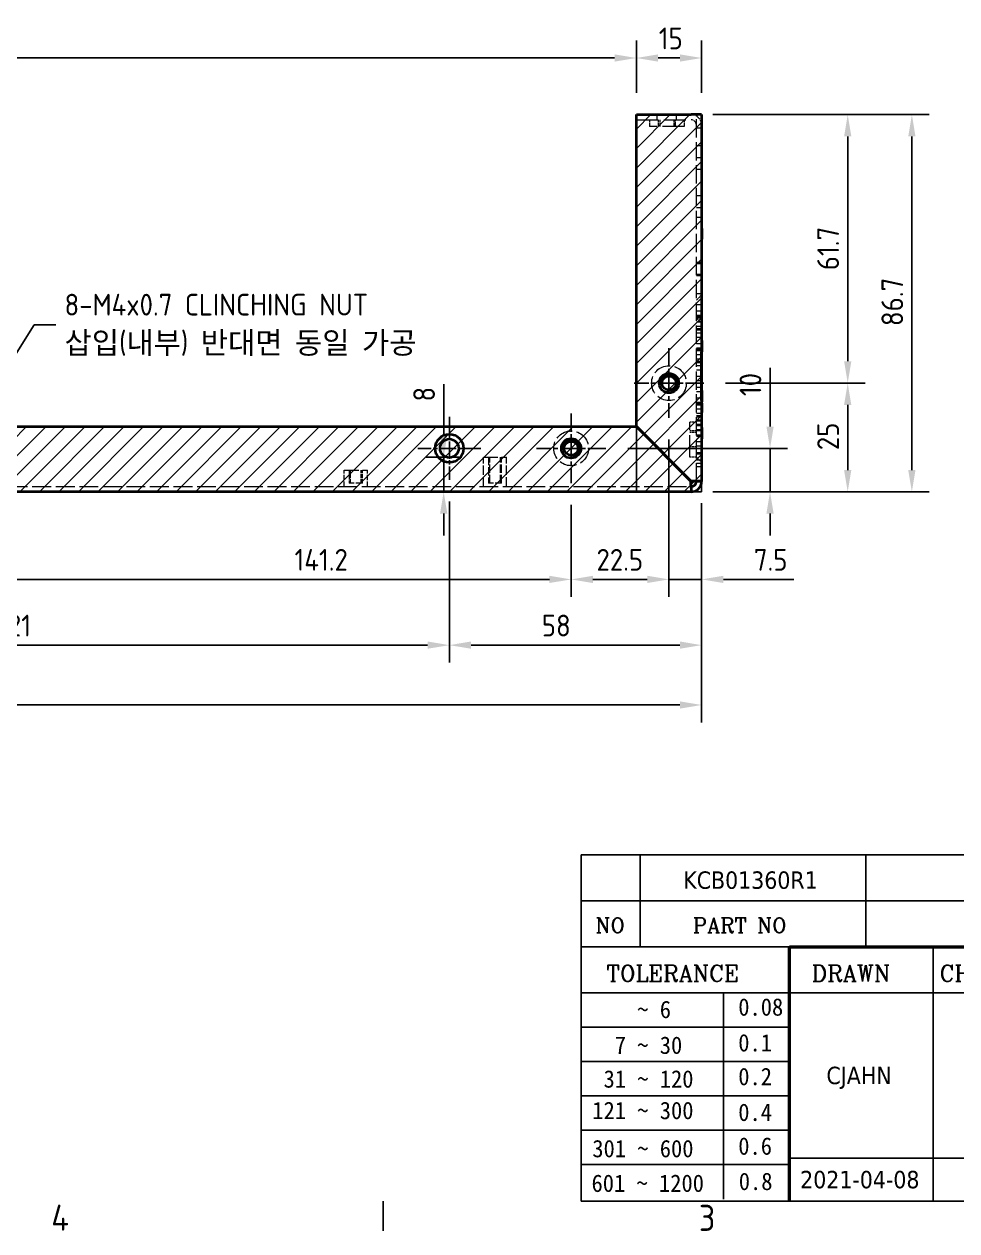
# Model space of a CAD drawing. Header units: millimetres. Extents: x 0 to 1188, y 0 to 840.
# Drawn here: x 660 to 874.4, y 13.2 to 290.5 of the extents above; entities that cross this region are included whole.
import ezdxf
from ezdxf.enums import TextEntityAlignment as Align

# ---------------------------------------------------------------- set-up
doc = ezdxf.new("R2010")
doc.units = ezdxf.units.MM
doc.header["$LTSCALE"] = 2
doc.linetypes.add('CHAIN', pattern=[0.3543, 0.2362, -0.0295, 0.0591, -0.0295])
doc.linetypes.add('DASHED', pattern=[0.2067, 0.1654, -0.0413])
doc.layers.get('0').update_dxf_attribs({"color": 3, "lineweight": 25})
for name, color, linetype, lineweight in [('가려진 것(ISO)', 2, 'DASHED', 18), ('가시적인 것(ISO)', 3, 'Continuous', 40), ('가시적인 좁은 것(ISO)', 3, 'Continuous', 35), ('경계(ISO)', 7, 'Continuous', 25), ('기호(ISO)', 5, 'Continuous', 25), ('스케치 형상(ISO)', 3, 'Continuous', 25), ('제목(ISO)', 5, 'Continuous', 50), ('중심 표식(ISO)', 1, 'Continuous', 25), ('치수(ISO)', 2, 'Continuous', 25), ('해치(ISO)', 7, 'Continuous', 18)]:
    doc.layers.add(name, color=color, linetype=linetype, lineweight=lineweight)
doc.styles.add('HAN_291', font='')
doc.styles.add('RC_284', font='ROMANC.shx')
doc.styles.add('RC_287', font='ROMANC.shx')
doc.styles.add('문자 텍스트_PSTEK_POSCO', font='isocp.shx')
doc.styles.add('치수 텍스트_PSTEK_POSCO', font='isocp.shx')
doc.styles.add('텍스트 스타일198', font='tahoma.ttf')
doc.styles.get('HAN_291').set_extended_font_data('GulimChe')
doc.dimstyles.new('치수_PSTEK_POSCO', dxfattribs={"dimscale": 2, "dimtxt": 2.5, "dimasz": 2.5, "dimexe": 2, "dimexo": 2.5, "dimgap": 1, "dimtad": 1, "dimrnd": 1e-08, "dimdsep": 46, "dimtxsty": '치수 텍스트_PSTEK_POSCO', "dimcen": 0.09, "dimdle": 10, "dimclrd": 7, "dimclre": 7, "dimclrt": 2, "dimadec": 1, "dimazin": 2, "dimtfac": 1, "dimtmove": 0, "dimatfit": 3, "dimfxl": 0, "dimtolj": 1, "dimlwd": -1, "dimlwe": -1, "dimarcsym": 0})
doc.dimstyles.new('치수_PSTEK_POSCO$7', dxfattribs={"dimscale": 2, "dimtxt": 2.5, "dimasz": 2.5, "dimexe": 2, "dimexo": 2.5, "dimgap": 1, "dimtad": 1, "dimrnd": 1e-08, "dimdsep": 46, "dimtxsty": '치수 텍스트_PSTEK_POSCO', "dimcen": 0.09, "dimdle": 10, "dimclrd": 7, "dimclre": 7, "dimclrt": 2, "dimadec": 1, "dimazin": 2, "dimtfac": 1, "dimtmove": 0, "dimatfit": 3, "dimfxl": 0, "dimtolj": 1, "dimlwd": -1, "dimlwe": -1, "dimarcsym": 0})
pattern_1 = [(45, (0, 0), (-2.245064, 2.245064), [])]

# ---------------------------------------------------------------- blocks, each defined once
blk = doc.blocks.new('경계 Default Border')
at = {"layer": '경계(ISO)'}
blk.add_line((371.25, 10), (371.25, 6.6), dxfattribs=at)
at = {"layer": '경계(ISO)', "color": 2, "char_height": 3, "attachment_point": 7, "style": '문자 텍스트_PSTEK_POSCO'}
for s, insert in [('4', (333.1, 6.6)), ('3', (407.54, 6.57))]:
    blk.add_mtext(s, dxfattribs=dict(at, insert=insert))
blk = doc.blocks.new('제목 블록 PSTEK')
at = {"color": 180}
for p, q in [((182.48, 11.79), (182.48, 51.57)), ((182.48, 51.57), (372.48, 51.57)), ((189.27, 51.57), (189.27, 41.01)), ((215.22, 41.01), (215.22, 51.57)), ((182.48, 46.29), (372.48, 46.29)), ((182.48, 41.01), (206.45, 41.01)), ((222.94, 11.79), (222.94, 41.01)), ((182.48, 35.73), (206.45, 35.73)), ((198.86, 12.03), (198.86, 35.73)), ((206.45, 35.73), (372.48, 35.73)), ((182.48, 31.78), (206.45, 31.78)), ((182.48, 27.83), (206.45, 27.83)), ((182.48, 23.88), (206.45, 23.88)), ((182.48, 19.93), (206.45, 19.93)), ((206.45, 16.74), (255.92, 16.74)), ((182.48, 15.98), (206.45, 15.98)), ((182.48, 11.79), (372.48, 11.79))]:
    blk.add_line(p, q, dxfattribs=at)
at = {"color": 7, "lineweight": 50}
for p, q in [((206.45, 11.79), (206.45, 41.01)), ((206.45, 41.01), (372.48, 41.01))]:
    blk.add_line(p, q, dxfattribs=at)
at = {"layer": '제목(ISO)', "lineweight": 18}
blk.add_line((182.48, 35.73), (182.48, 11.79), dxfattribs=at)
at = {"color": 2}
for s, height, style, p in [('NO', 1.742, 'RC_284', (184.14, 42.62)), ('PART NO', 1.742, 'RC_284', (195.34, 42.62)), (' TOLERANCE', 1.9, 'RC_287', (184.09, 37.01)), ('DRAWN', 1.9, 'RC_287', (208.98, 37.01)), ('CHECKED', 1.9, 'RC_287', (223.69, 37.01)), ('    ~ 6', 2, 'HAN_291', (183.77, 32.82)), ('0.08', 2, 'HAN_291', (200.55, 33.1)), ('  7 ~ 30', 2, 'HAN_291', (183.77, 28.71)), ('0.1', 2, 'HAN_291', (200.55, 28.99)), (' 31 ~ 120', 2, 'HAN_291', (183.77, 24.83)), ('0.2', 2, 'HAN_291', (200.55, 25.11)), ('121 ~ 300', 2, 'HAN_291', (183.77, 21.21)), ('0.4', 2, 'HAN_291', (200.55, 21)), ('301 ~ 600', 2, 'HAN_291', (183.77, 16.83)), ('0.6', 2, 'HAN_291', (200.55, 17.12)), ('601 ~ 1200', 2, 'HAN_291', (183.68, 12.85)), ('0.8', 2, 'HAN_291', (200.61, 13.06))]:
    blk.add_text(s, height=height, dxfattribs=dict(at, style=style)).set_placement(p)
at = {"layer": '제목(ISO)', "color": 7, "style": '텍스트 스타일198'}
for tag, p in [('4._COLOR_001', (315.22, 49.66)), ('부품_번호_001', (194.22, 47.68)), ('설명_001', (231.55, 47.92)), ('재질_001', (292.28, 47.93)), ("3._Q'TY_001", (312.71, 47.92)), ('질량\\P3;_001', (350.3, 48.16)), ('4._COLOR_002', (318.9, 46.24)), ('제목_001', (338.11, 32.12)), ('부품_번호_001', (332.88, 26.81)), ('설계자_001', (210.68, 25.23)), ('점검자_001', (226.43, 25.23)), ('프로젝트_001', (274.1, 16.78)), ('시트_크기_001', (260.79, 14.82)), ('작성_날짜_001', (207.67, 13.27)), ('프로젝트_002', (277.71, 13.36))]:
    blk.add_attdef(tag, p, '', height=2, dxfattribs=at)
for tag, p in [('1._MODEL_NAME', (341.23, 38.37)), ('엔지니어링_승인자', (247.67, 26.23)), ('점검_날짜', (231.18, 14.27)), ('엔지니어링_승인_날짜', (247.67, 14.27))]:
    blk.add_attdef(tag, text='', height=2, dxfattribs=at).set_placement(p, align=Align.MIDDLE_CENTER)
blk = doc.blocks.new('*D74')
at = {"layer": 'Defpoints', "color": 0}
for p in [(815.72, 282.73), (800.72, 269.71), (815.72, 269.71)]:
    blk.add_point(p, dxfattribs=at)
at = {"layer": '치수(ISO)', "color": 7}
for p, q in [((800.72, 274.71), (800.72, 286.73)), ((815.72, 274.71), (815.72, 286.73)), ((805.72, 282.73), (810.72, 282.73))]:
    blk.add_line(p, q, dxfattribs=at)
for points in [[(805.72, 283.56), (805.72, 281.89), (800.72, 282.73)], [(810.72, 283.56), (810.72, 281.89), (815.72, 282.73)]]:
    blk.add_solid(points, dxfattribs=at)
at = {"layer": '치수(ISO)', "color": 2, "insert": (805.87, 287.23), "char_height": 5, "attachment_point": 4, "style": '치수 텍스트_PSTEK_POSCO'}
blk.add_mtext('\\A1;15', dxfattribs=at)
blk = doc.blocks.new('*D75')
at = {"layer": 'Defpoints', "color": 0}
for p in [(816.22, 208.01), (849.31, 208.01), (813.32, 183.01)]:
    blk.add_point(p, dxfattribs=at)
at = {"layer": '치수(ISO)', "color": 7}
for p, q in [((821.22, 208.01), (853.31, 208.01)), ((849.31, 188.01), (849.31, 203.01)), ((818.32, 183.01), (853.31, 183.01))]:
    blk.add_line(p, q, dxfattribs=at)
for points in [[(848.48, 203.01), (850.14, 203.01), (849.31, 208.01)], [(848.48, 188.01), (850.14, 188.01), (849.31, 183.01)]]:
    blk.add_solid(points, dxfattribs=at)
at = {"layer": '치수(ISO)', "color": 2, "insert": (844.81, 192.59), "char_height": 5, "attachment_point": 4, "rotation": 90, "style": '치수 텍스트_PSTEK_POSCO'}
blk.add_mtext('\\A1;25', dxfattribs=at)
blk = doc.blocks.new('*D76')
at = {"layer": 'Defpoints', "color": 0}
for p in [(813.32, 269.71), (816.22, 208.01), (849.31, 208.01)]:
    blk.add_point(p, dxfattribs=at)
at = {"layer": '치수(ISO)', "color": 7}
for p, q in [((818.32, 269.71), (853.31, 269.71)), ((849.31, 264.71), (849.31, 213.01)), ((821.22, 208.01), (853.31, 208.01))]:
    blk.add_line(p, q, dxfattribs=at)
for points in [[(848.48, 264.71), (850.14, 264.71), (849.31, 269.71)], [(848.48, 213.01), (850.14, 213.01), (849.31, 208.01)]]:
    blk.add_solid(points, dxfattribs=at)
at = {"layer": '치수(ISO)', "color": 2, "insert": (844.81, 233.96), "char_height": 5, "attachment_point": 4, "rotation": 90, "style": '치수 텍스트_PSTEK_POSCO'}
blk.add_mtext('\\A1;61.7', dxfattribs=at)
blk = doc.blocks.new('*D77')
at = {"layer": 'Defpoints', "color": 0}
for p in [(815.72, 185.41), (471.72, 183.01), (815.72, 134.03)]:
    blk.add_point(p, dxfattribs=at)
at = {"layer": '치수(ISO)', "color": 7}
for p, q in [((815.72, 180.41), (815.72, 130.03)), ((471.72, 178.01), (471.72, 130.03)), ((476.72, 134.03), (810.72, 134.03))]:
    blk.add_line(p, q, dxfattribs=at)
for points in [[(476.72, 134.86), (476.72, 133.19), (471.72, 134.03)], [(810.72, 134.86), (810.72, 133.19), (815.72, 134.03)]]:
    blk.add_solid(points, dxfattribs=at)
at = {"layer": '치수(ISO)', "color": 2, "insert": (638.72, 138.53), "char_height": 5, "attachment_point": 4, "style": '치수 텍스트_PSTEK_POSCO'}
blk.add_mtext('\\A1;344', dxfattribs=at)
blk = doc.blocks.new('*D79')
at = {"layer": 'Defpoints', "color": 0}
for p in [(644.52, 185.01), (785.72, 185.01), (785.72, 162.89)]:
    blk.add_point(p, dxfattribs=at)
at = {"layer": '치수(ISO)', "color": 7}
for p, q in [((644.52, 180.01), (644.52, 158.89)), ((785.72, 180.01), (785.72, 158.89)), ((649.52, 162.89), (780.72, 162.89))]:
    blk.add_line(p, q, dxfattribs=at)
for points in [[(649.52, 163.72), (649.52, 162.06), (644.52, 162.89)], [(780.72, 163.72), (780.72, 162.06), (785.72, 162.89)]]:
    blk.add_solid(points, dxfattribs=at)
at = {"layer": '치수(ISO)', "color": 2, "insert": (722.12, 167.39), "char_height": 5, "attachment_point": 4, "style": '치수 텍스트_PSTEK_POSCO'}
blk.add_mtext('\\A1;141.2', dxfattribs=at)
blk = doc.blocks.new('*D80')
at = {"layer": 'Defpoints', "color": 0}
for p in [(536.72, 185.76), (757.72, 185.76), (757.72, 147.78)]:
    blk.add_point(p, dxfattribs=at)
at = {"layer": '치수(ISO)', "color": 7}
for p, q in [((536.72, 180.76), (536.72, 143.78)), ((757.72, 180.76), (757.72, 143.78)), ((541.72, 147.78), (752.72, 147.78))]:
    blk.add_line(p, q, dxfattribs=at)
for points in [[(541.72, 148.62), (541.72, 146.95), (536.72, 147.78)], [(752.72, 148.62), (752.72, 146.95), (757.72, 147.78)]]:
    blk.add_solid(points, dxfattribs=at)
at = {"layer": '치수(ISO)', "color": 2, "insert": (653.16, 152.28), "char_height": 5, "attachment_point": 4, "style": '치수 텍스트_PSTEK_POSCO'}
blk.add_mtext('\\A1;221', dxfattribs=at)
blk = doc.blocks.new('*D81')
at = {"layer": 'Defpoints', "color": 0}
for p in [(757.72, 185.76), (815.72, 185.41), (815.72, 147.78)]:
    blk.add_point(p, dxfattribs=at)
at = {"layer": '치수(ISO)', "color": 7}
for p, q in [((757.72, 180.76), (757.72, 143.78)), ((815.72, 180.41), (815.72, 143.78)), ((762.72, 147.78), (810.72, 147.78))]:
    blk.add_line(p, q, dxfattribs=at)
for points in [[(762.72, 148.62), (762.72, 146.95), (757.72, 147.78)], [(810.72, 148.62), (810.72, 146.95), (815.72, 147.78)]]:
    blk.add_solid(points, dxfattribs=at)
at = {"layer": '치수(ISO)', "color": 2, "insert": (778.97, 152.28), "char_height": 5, "attachment_point": 4, "style": '치수 텍스트_PSTEK_POSCO'}
blk.add_mtext('\\A1;58', dxfattribs=at)
blk = doc.blocks.new('*D82')
at = {"layer": 'Defpoints', "color": 0}
for p in [(808.22, 200.01), (785.72, 185.01), (808.22, 162.89)]:
    blk.add_point(p, dxfattribs=at)
at = {"layer": '치수(ISO)', "color": 7}
for p, q in [((808.22, 195.01), (808.22, 158.89)), ((785.72, 180.01), (785.72, 158.89)), ((790.72, 162.89), (803.22, 162.89))]:
    blk.add_line(p, q, dxfattribs=at)
for points in [[(790.72, 163.72), (790.72, 162.06), (785.72, 162.89)], [(803.22, 163.72), (803.22, 162.06), (808.22, 162.89)]]:
    blk.add_solid(points, dxfattribs=at)
at = {"layer": '치수(ISO)', "color": 2, "insert": (791.55, 167.39), "char_height": 5, "attachment_point": 4, "style": '치수 텍스트_PSTEK_POSCO'}
blk.add_mtext('\\A1;22.5', dxfattribs=at)
blk = doc.blocks.new('*D83')
at = {"layer": 'Defpoints', "color": 0}
for p in [(808.22, 200.01), (815.72, 185.41), (815.72, 162.89)]:
    blk.add_point(p, dxfattribs=at)
at = {"layer": '치수(ISO)', "color": 7}
for p, q in [((808.22, 195.01), (808.22, 158.89)), ((815.72, 180.41), (815.72, 158.89)), ((803.22, 162.89), (798.22, 162.89)), ((808.22, 162.89), (815.72, 162.89)), ((820.72, 162.89), (836.93, 162.89))]:
    blk.add_line(p, q, dxfattribs=at)
for points in [[(803.22, 163.72), (803.22, 162.06), (808.22, 162.89)], [(820.72, 163.72), (820.72, 162.06), (815.72, 162.89)]]:
    blk.add_solid(points, dxfattribs=at)
at = {"layer": '치수(ISO)', "color": 2, "insert": (827.72, 167.39), "char_height": 5, "attachment_point": 4, "style": '치수 텍스트_PSTEK_POSCO'}
blk.add_mtext('\\A1;7.5', dxfattribs=at)
blk = doc.blocks.new('*D86')
at = {"layer": 'Defpoints', "color": 0}
for p in [(813.32, 269.71), (864.06, 269.71), (813.32, 183.01)]:
    blk.add_point(p, dxfattribs=at)
at = {"layer": '치수(ISO)', "color": 7}
for p, q in [((818.32, 269.71), (868.06, 269.71)), ((864.06, 188.01), (864.06, 264.71)), ((818.32, 183.01), (868.06, 183.01))]:
    blk.add_line(p, q, dxfattribs=at)
for points in [[(863.23, 264.71), (864.89, 264.71), (864.06, 269.71)], [(863.23, 188.01), (864.89, 188.01), (864.06, 183.01)]]:
    blk.add_solid(points, dxfattribs=at)
at = {"layer": '치수(ISO)', "color": 2, "insert": (859.56, 221.11), "char_height": 5, "attachment_point": 4, "rotation": 90, "style": '치수 텍스트_PSTEK_POSCO'}
blk.add_mtext('\\A1;86.7', dxfattribs=at)
blk = doc.blocks.new('*D87')
at = {"layer": 'Defpoints', "color": 0}
for p in [(471.72, 282.73), (800.72, 269.71), (471.72, 184.21)]:
    blk.add_point(p, dxfattribs=at)
at = {"layer": '치수(ISO)', "color": 7}
for p, q in [((471.72, 189.21), (471.72, 286.73)), ((800.72, 274.71), (800.72, 286.73)), ((795.72, 282.73), (476.72, 282.73))]:
    blk.add_line(p, q, dxfattribs=at)
for points in [[(476.72, 283.56), (476.72, 281.89), (471.72, 282.73)], [(795.72, 283.56), (795.72, 281.89), (800.72, 282.73)]]:
    blk.add_solid(points, dxfattribs=at)
at = {"layer": '치수(ISO)', "color": 2, "insert": (621.84, 287.23), "char_height": 5, "attachment_point": 4, "style": '치수 텍스트_PSTEK_POSCO'}
blk.add_mtext('\\A1;329', dxfattribs=at)
blk = doc.blocks.new('*D99')
at = {"layer": 'Defpoints', "color": 0}
for p in [(793.72, 193.01), (815.72, 183.01), (831.45, 183.01)]:
    blk.add_point(p, dxfattribs=at)
at = {"layer": '치수(ISO)', "color": 7}
for p, q in [((831.45, 198.01), (831.45, 211.52)), ((798.72, 193.01), (835.45, 193.01)), ((831.45, 183.01), (831.45, 193.01)), ((820.72, 183.01), (835.45, 183.01)), ((831.45, 178.01), (831.45, 173.01))]:
    blk.add_line(p, q, dxfattribs=at)
for points in [[(830.62, 198.01), (832.29, 198.01), (831.45, 193.01)], [(830.62, 178.01), (832.29, 178.01), (831.45, 183.01)]]:
    blk.add_solid(points, dxfattribs=at)
at = {"layer": '치수(ISO)', "color": 2, "insert": (826.95, 205.01), "char_height": 5, "attachment_point": 4, "rotation": 90, "style": '치수 텍스트_PSTEK_POSCO'}
blk.add_mtext('\\A1;10', dxfattribs=at)
blk = doc.blocks.new('*D101')
at = {"layer": 'Defpoints', "color": 0}
for p in [(765.57, 191.01), (756.42, 183.01), (765.08, 183.01)]:
    blk.add_point(p, dxfattribs=at)
at = {"layer": '치수(ISO)', "color": 7}
for p, q in [((756.42, 196.01), (756.42, 207.76)), ((760.57, 191.01), (752.42, 191.01)), ((756.42, 183.01), (756.42, 191.01)), ((756.42, 178.01), (756.42, 173.01))]:
    blk.add_line(p, q, dxfattribs=at)
for points in [[(755.59, 196.01), (757.25, 196.01), (756.42, 191.01)], [(755.59, 178.01), (757.25, 178.01), (756.42, 183.01)]]:
    blk.add_solid(points, dxfattribs=at)
at = {"layer": '치수(ISO)', "color": 2, "insert": (751.92, 203.76), "char_height": 5, "attachment_point": 4, "rotation": 90, "style": '치수 텍스트_PSTEK_POSCO'}
blk.add_mtext('\\A1;8', dxfattribs=at)

msp = doc.modelspace()

# ---------------------------------------------------------------- hatches: boundary and pattern name
at = {"layer": '해치(ISO)'}
h = msp.add_hatch(dxfattribs=at)
h.set_pattern_fill('ANSI31', color=1, scale=25.4, style=0)
h.set_pattern_definition(pattern_1)
h.paths.add_polyline_path([(800.721, 269.711), (800.721, 183.011), (815.721, 183.011), (815.721, 269.711)])
h = msp.add_hatch(dxfattribs=at)
h.set_pattern_fill('ANSI31', color=1, scale=25.4, style=0)
h.set_pattern_definition(pattern_1)
h.paths.add_polyline_path([(488.721, 198.011), (488.721, 183.011), (800.721, 183.011), (800.721, 198.011)])

# ---------------------------------------------------------------- linework, layer by layer
at = {"layer": '가려진 것(ISO)', "ltscale": 1.142718}
for p, q in [((805.471, 268.511), (805.471, 269.711)), ((809.971, 268.511), (809.971, 269.711)), ((814.521, 266.711), (815.721, 266.711)), ((815.721, 262.561), (814.521, 262.561)), ((815.721, 259.811), (814.521, 259.811)), ((815.721, 257.061), (814.521, 257.061)), ((815.721, 251.061), (814.521, 251.061)), ((815.721, 248.311), (814.521, 248.311)), ((815.721, 246.061), (814.521, 246.061)), ((815.721, 235.761), (814.521, 235.761)), ((814.521, 235.491), (815.721, 235.491)), ((814.521, 233.032), (815.721, 233.032)), ((814.521, 233.011), (815.721, 233.011)), ((814.521, 232.761), (815.721, 232.761)), ((815.721, 228.511), (814.521, 228.511)), ((815.721, 226.011), (814.521, 226.011)), ((815.721, 224.511), (814.521, 224.511)), ((815.721, 223.511), (814.521, 223.511)), ((815.721, 223.261), (814.521, 223.261)), ((814.521, 223.011), (815.721, 223.011)), ((814.521, 222.991), (815.721, 222.991)), ((815.721, 222.011), (814.521, 222.011)), ((815.721, 221.011), (814.521, 221.011)), ((814.521, 220.532), (815.721, 220.532)), ((814.521, 220.261), (815.721, 220.261)), ((815.721, 219.511), (814.521, 219.511)), ((815.721, 218.511), (814.521, 218.511)), ((815.721, 217.011), (814.521, 217.011)), ((815.721, 216.011), (814.521, 216.011)), ((815.721, 215.761), (814.521, 215.761)), ((814.521, 215.491), (815.721, 215.491)), ((815.721, 214.511), (814.521, 214.511)), ((815.721, 213.511), (814.521, 213.511)), ((814.521, 213.032), (815.721, 213.032)), ((814.521, 213.011), (815.721, 213.011)), ((814.521, 212.761), (815.721, 212.761)), ((815.721, 212.011), (814.521, 212.011)), ((815.721, 211.011), (814.521, 211.011)), ((815.721, 209.511), (814.521, 209.511)), ((815.721, 208.511), (814.521, 208.511)), ((815.721, 207.011), (814.521, 207.011)), ((815.721, 206.011), (814.521, 206.011)), ((815.721, 204.511), (814.521, 204.511)), ((815.721, 203.511), (814.521, 203.511)), ((815.721, 203.261), (814.521, 203.261)), ((814.521, 203.011), (815.721, 203.011)), ((814.521, 202.991), (815.721, 202.991)), ((815.721, 202.011), (814.521, 202.011)), ((815.721, 201.011), (814.521, 201.011)), ((814.521, 200.532), (815.721, 200.532)), ((814.521, 200.261), (815.721, 200.261)), ((815.721, 199.511), (814.521, 199.511)), ((815.721, 199.261), (814.521, 199.261)), ((815.721, 198.511), (814.521, 198.511)), ((815.721, 197.261), (814.521, 197.261)), ((815.721, 197.011), (814.521, 197.011)), ((815.721, 196.011), (814.521, 196.011)), ((815.721, 195.761), (814.521, 195.761)), ((815.721, 194.511), (814.521, 194.511)), ((815.721, 193.511), (814.521, 193.511)), ((815.721, 192.011), (814.521, 192.011)), ((815.721, 190.261), (814.521, 190.261)), ((815.721, 189.511), (814.521, 189.511)), ((815.721, 188.761), (814.521, 188.761))]:
    msp.add_line(p, q, dxfattribs=at)
at = {"layer": '가려진 것(ISO)', "ltscale": 12.74492}
msp.add_line((814.521, 185.411), (814.521, 269.711), dxfattribs=at)
at = {"layer": '가려진 것(ISO)', "ltscale": 15.239477}
msp.add_line((800.721, 268.511), (813.321, 268.511), dxfattribs=at)
at = {"layer": '가려진 것(ISO)', "ltscale": 1.428422}
for p, q in [((803.721, 268.511), (803.721, 267.011)), ((805.721, 268.511), (805.721, 267.011)), ((806.1, 268.511), (806.1, 267.011)), ((809.342, 268.511), (809.342, 267.011)), ((809.721, 267.011), (809.721, 268.511)), ((811.721, 268.511), (811.721, 267.011)), ((814.521, 199.011), (813.021, 199.011)), ((814.521, 197.011), (813.021, 197.011)), ((814.521, 196.632), (813.021, 196.632)), ((814.521, 193.39), (813.021, 193.39)), ((813.021, 193.011), (814.521, 193.011)), ((814.521, 191.011), (813.021, 191.011))]:
    msp.add_line(p, q, dxfattribs=at)
at = {"layer": '가려진 것(ISO)', "ltscale": 15.198803}
for p, q in [((811.721, 267.011), (803.721, 267.011)), ((813.021, 191.011), (813.021, 199.011))]:
    msp.add_line(p, q, dxfattribs=at)
at = {"layer": '가려진 것(ISO)', "ltscale": 0.018947}
for p, q in [((815.721, 243.101), (815.741, 243.101)), ((815.721, 243.085), (815.741, 243.085)), ((815.721, 243.063), (815.741, 243.063)), ((815.721, 242.852), (815.741, 242.852)), ((815.721, 242.806), (815.741, 242.806)), ((815.721, 242.804), (815.741, 242.804)), ((815.721, 242.646), (815.741, 242.646)), ((815.721, 242.429), (815.741, 242.429)), ((815.721, 242.346), (815.741, 242.346)), ((815.721, 242.319), (815.741, 242.319)), ((815.721, 242.169), (815.741, 242.169)), ((815.721, 242.129), (815.741, 242.129)), ((815.721, 242.125), (815.741, 242.125)), ((815.721, 242.026), (815.741, 242.026)), ((815.721, 241.979), (815.741, 241.979)), ((815.721, 241.857), (815.741, 241.857)), ((815.721, 241.572), (815.741, 241.572)), ((815.721, 241.537), (815.741, 241.537)), ((815.721, 217.767), (815.741, 217.767)), ((815.721, 217.761), (815.741, 217.761)), ((815.721, 217.747), (815.741, 217.747)), ((815.721, 217.654), (815.741, 217.654)), ((815.721, 217.601), (815.741, 217.601)), ((815.721, 217.49), (815.741, 217.49)), ((815.721, 217.427), (815.741, 217.427)), ((815.721, 217.342), (815.741, 217.342)), ((815.721, 217.332), (815.741, 217.332)), ((815.721, 217.249), (815.741, 217.249)), ((815.721, 217.109), (815.741, 217.109)), ((815.721, 217.02), (815.741, 217.02)), ((815.721, 217.006), (815.741, 217.006)), ((815.721, 216.846), (815.741, 216.846)), ((815.721, 216.369), (815.741, 216.369)), ((815.721, 216.015), (815.741, 216.015)), ((815.721, 215.814), (815.741, 215.814)), ((815.721, 215.733), (815.741, 215.733)), ((815.721, 215.697), (815.741, 215.697)), ((815.721, 215.681), (815.741, 215.681)), ((815.721, 215.669), (815.741, 215.669)), ((815.721, 215.427), (815.741, 215.427)), ((815.721, 215.261), (815.741, 215.261)), ((815.721, 206.207), (815.741, 206.207)), ((815.721, 206.113), (815.741, 206.113)), ((815.721, 206.061), (815.741, 206.061)), ((815.721, 205.801), (815.741, 205.801)), ((815.721, 205.791), (815.741, 205.791)), ((815.721, 205.761), (815.741, 205.761)), ((815.721, 205.755), (815.741, 205.755)), ((815.721, 205.708), (815.741, 205.708)), ((815.721, 205.672), (815.741, 205.672)), ((815.721, 205.605), (815.741, 205.605)), ((815.721, 205.568), (815.741, 205.568)), ((815.721, 205.465), (815.741, 205.465)), ((815.721, 204.77), (815.741, 204.77)), ((815.721, 204.761), (815.741, 204.761)), ((815.721, 204.754), (815.741, 204.754)), ((815.721, 204.525), (815.741, 204.525)), ((815.721, 204.474), (815.741, 204.474)), ((815.721, 204.304), (815.741, 204.304)), ((815.721, 204.274), (815.741, 204.274)), ((815.721, 204.193), (815.741, 204.193)), ((815.721, 204.189), (815.741, 204.189)), ((815.721, 204.14), (815.741, 204.14)), ((815.721, 204.128), (815.741, 204.128)), ((815.721, 203.887), (815.741, 203.887)), ((815.721, 203.715), (815.741, 203.715)), ((815.721, 203.261), (815.741, 203.261)), ((815.721, 202.558), (815.741, 202.558)), ((815.721, 202.261), (815.741, 202.261)), ((815.721, 202.092), (815.741, 202.092)), ((815.721, 197.761), (815.741, 197.761)), ((815.721, 197.747), (815.741, 197.747)), ((815.721, 197.601), (815.741, 197.601)), ((815.721, 197.342), (815.741, 197.342)), ((815.721, 197.154), (815.741, 197.154)), ((815.721, 197.149), (815.741, 197.149)), ((815.721, 197.006), (815.741, 197.006)), ((815.721, 197.004), (815.741, 197.004)), ((815.721, 196.919), (815.741, 196.919)), ((815.721, 196.528), (815.741, 196.528)), ((815.721, 196.329), (815.741, 196.329)), ((815.721, 196.015), (815.741, 196.015)), ((815.721, 195.849), (815.741, 195.849)), ((815.721, 195.814), (815.741, 195.814)), ((815.721, 195.681), (815.741, 195.681)), ((815.721, 195.427), (815.741, 195.427)), ((815.721, 195.261), (815.741, 195.261))]:
    msp.add_line(p, q, dxfattribs=at)
at = {"layer": '가려진 것(ISO)', "ltscale": 1.616089}
for p, q in [((814.521, 227.061), (815.721, 228.261)), ((814.521, 222.961), (815.721, 221.761)), ((814.521, 195.061), (815.721, 196.261)), ((814.521, 190.961), (815.721, 189.761))]:
    msp.add_line(p, q, dxfattribs=at)
at = {"layer": '가려진 것(ISO)', "ltscale": 0.009423}
for p, q in [((815.721, 216.011), (815.731, 216.011)), ((815.721, 215.711), (815.731, 215.711)), ((815.721, 213.661), (815.731, 213.661)), ((815.721, 210.361), (815.731, 210.361)), ((815.721, 209.661), (815.731, 209.661)), ((815.721, 208.861), (815.731, 208.861)), ((815.721, 208.161), (815.731, 208.161)), ((815.721, 207.361), (815.731, 207.361)), ((815.721, 206.661), (815.731, 206.661)), ((815.721, 206.269), (815.731, 206.269)), ((815.721, 206.221), (815.731, 206.221)), ((815.721, 204.311), (815.731, 204.311)), ((815.721, 200.511), (815.711, 200.511))]:
    msp.add_line(p, q, dxfattribs=at)
at = {"layer": '가려진 것(ISO)', "ltscale": 2.981823}
msp.add_line((815.731, 215.213), (815.731, 216.011), dxfattribs=at)
at = {"layer": '가려진 것(ISO)', "ltscale": 13.932237}
msp.add_line((815.711, 200.511), (815.711, 189.511), dxfattribs=at)
at = {"layer": '가려진 것(ISO)', "ltscale": 1.133194}
for p, q in [((814.521, 198.261), (815.711, 198.261)), ((814.521, 191.761), (815.711, 191.761))]:
    msp.add_line(p, q, dxfattribs=at)
at = {"layer": '가려진 것(ISO)', "ltscale": 10.069207}
for p, q in [((765.571, 191.011), (770.871, 191.011)), ((733.571, 188.011), (738.871, 188.011))]:
    msp.add_line(p, q, dxfattribs=at)
at = {"layer": '가려진 것(ISO)', "ltscale": 6.475868}
for p, q in [((765.571, 184.211), (765.571, 191.011)), ((770.871, 184.211), (770.871, 191.011))]:
    msp.add_line(p, q, dxfattribs=at)
at = {"layer": '가려진 것(ISO)', "ltscale": 5.71399}
for p, q in [((766.721, 191.011), (766.721, 185.011)), ((766.992, 185.011), (766.992, 191.011)), ((769.451, 185.011), (769.451, 191.011)), ((769.721, 185.011), (769.721, 191.011))]:
    msp.add_line(p, q, dxfattribs=at)
at = {"layer": '가려진 것(ISO)', "ltscale": 3.618824}
for p, q in [((733.571, 184.211), (733.571, 188.011)), ((738.871, 184.211), (738.871, 188.011))]:
    msp.add_line(p, q, dxfattribs=at)
at = {"layer": '가려진 것(ISO)', "ltscale": 2.856945}
for p, q in [((734.721, 188.011), (734.721, 185.011)), ((734.992, 185.011), (734.992, 188.011)), ((737.451, 185.011), (737.451, 188.011)), ((737.721, 185.011), (737.721, 188.011))]:
    msp.add_line(p, q, dxfattribs=at)
at = {"layer": '가려진 것(ISO)', "ltscale": 13.086599}
msp.add_line((488.721, 184.211), (813.321, 184.211), dxfattribs=at)
at = {"layer": '가려진 것(ISO)', "ltscale": 4.487736}
for p, q in [((737.721, 185.011), (734.721, 185.011)), ((769.721, 185.011), (766.721, 185.011))]:
    msp.add_line(p, q, dxfattribs=at)
at = {"layer": '가려진 것(ISO)', "ltscale": 12.159042}
for centre in [(808.221, 208.011), (785.721, 193.011)]:
    msp.add_circle(centre, 4, dxfattribs=at)
at = {"layer": '가려진 것(ISO)', "ltscale": 3.590168}
msp.add_arc((813.321, 267.311), 2.4, 0, 90, dxfattribs=at)
at = {"layer": '가려진 것(ISO)', "ltscale": 1.795034}
msp.add_arc((813.321, 267.311), 1.2, 0, 90, dxfattribs=at)
at = {"layer": '가시적인 것(ISO)'}
for p, q in [((800.721, 269.711), (813.321, 269.711)), ((800.721, 198.082), (800.721, 269.711)), ((815.721, 269.711), (813.321, 269.711)), ((815.721, 269.711), (815.721, 185.411)), ((815.721, 243.561), (815.741, 243.561)), ((815.741, 243.561), (815.741, 241.061)), ((815.721, 241.061), (815.741, 241.061)), ((815.721, 217.81), (815.741, 217.81)), ((815.721, 215.213), (815.741, 215.213)), ((815.731, 204.011), (815.731, 215.213)), ((815.731, 206.269), (815.741, 206.269)), ((815.731, 206.221), (815.741, 206.221)), ((815.741, 206.221), (815.741, 203.721)), ((815.721, 204.011), (815.731, 204.011)), ((815.721, 203.721), (815.741, 203.721)), ((815.721, 203.672), (815.741, 203.672)), ((815.721, 203.393), (815.741, 203.393)), ((815.721, 202.54), (815.741, 202.54)), ((815.741, 203.393), (815.741, 202.54)), ((815.741, 202.54), (815.741, 202.106)), ((815.721, 202.106), (815.741, 202.106)), ((815.721, 201.253), (815.741, 201.253)), ((815.741, 202.106), (815.741, 201.253)), ((488.721, 198.011), (800.65, 198.011)), ((800.65, 198.011), (813.25, 185.411)), ((813.321, 185.482), (800.721, 198.082)), ((815.721, 197.814), (815.741, 197.814)), ((815.721, 197.81), (815.741, 197.81)), ((815.721, 195.213), (815.741, 195.213)), ((815.721, 195.209), (815.741, 195.209)), ((813.321, 183.011), (488.721, 183.011))]:
    msp.add_line(p, q, dxfattribs=at)
for centre, radius in [((808.221, 208.011), 2.25), ((808.221, 208.011), 1.621), ((757.721, 193.011), 3.25), ((757.721, 193.011), 2.15), ((785.721, 193.011), 2.25), ((785.721, 193.011), 1.621)]:
    msp.add_circle(centre, radius, dxfattribs=at)
for radius in [1.2, 2.4]:
    msp.add_arc((813.321, 185.411), radius, 270, 0, dxfattribs=at)
for points, knots in [([(815.741, 217.81), (815.741, 217.799), (815.741, 217.783), (815.741, 217.657), (815.741, 217.578), (815.741, 217.4), (815.741, 217.28), (815.741, 216.91), (815.741, 216.709), (815.741, 216.509)], [-0.30374022, -0.30374022, -0.30374022, -0.30374022, -0.20100779, -0.20100779, -0.1197389, -0.1197389, -0.05991751, -0.05991751, 0, 0, 0, 0]), ([(815.741, 216.509), (815.741, 216.299), (815.741, 216.085), (815.741, 215.722), (815.741, 215.61), (815.741, 215.436), (815.741, 215.359), (815.741, 215.239), (815.741, 215.223), (815.741, 215.213)], [-0.16472166, -0.16472166, -0.16472166, -0.16472166, -0.12826539, -0.12826539, -0.09671445, -0.09671445, -0.05383071, -0.05383071, 0, 0, 0, 0]), ([(815.741, 197.81), (815.741, 197.799), (815.741, 197.783), (815.741, 197.657), (815.741, 197.578), (815.741, 197.4), (815.741, 197.28), (815.741, 196.91), (815.741, 196.709), (815.741, 196.509)], [-0.30374022, -0.30374022, -0.30374022, -0.30374022, -0.20100779, -0.20100779, -0.1197389, -0.1197389, -0.05991751, -0.05991751, 0, 0, 0, 0]), ([(815.741, 196.509), (815.741, 196.299), (815.741, 196.085), (815.741, 195.722), (815.741, 195.61), (815.741, 195.436), (815.741, 195.359), (815.741, 195.239), (815.741, 195.223), (815.741, 195.213)], [-0.16472166, -0.16472166, -0.16472166, -0.16472166, -0.12826539, -0.12826539, -0.09671445, -0.09671445, -0.05383071, -0.05383071, 0, 0, 0, 0]), ([(813.25, 185.411), (813.267, 184.511), (813.284, 183.634), (813.301, 183.246), (813.308, 183.092), (813.314, 183.011), (813.321, 183.011)], [0, 0, 0, 0, 1.124989, 1.124989, 1.124989, 1.5707963, 1.5707963, 1.5707963, 1.5707963]), ([(813.321, 184.211), (813.301, 184.211), (813.281, 184.614), (813.261, 185.134), (813.257, 185.225), (813.254, 185.318), (813.25, 185.411)], [0, 0, 0, 0, 1.337845, 1.337845, 1.337845, 1.5707963, 1.5707963, 1.5707963, 1.5707963]), ([(815.721, 185.411), (815.721, 185.428), (815.168, 185.445), (814.356, 185.462), (814.034, 185.469), (813.678, 185.475), (813.321, 185.482)], [0, 0, 0, 0, 1.124989, 1.124989, 1.124989, 1.5707963, 1.5707963, 1.5707963, 1.5707963]), ([(814.521, 185.411), (814.521, 185.431), (814.119, 185.451), (813.598, 185.472), (813.507, 185.475), (813.414, 185.479), (813.321, 185.482)], [0, 0, 0, 0, 1.337845, 1.337845, 1.337845, 1.5707963, 1.5707963, 1.5707963, 1.5707963])]:
    msp.add_open_spline(points, degree=3, knots=knots, dxfattribs=at)
for points in [[(815.741, 206.269), (815.741, 206.264), (815.741, 206.255), (815.741, 206.221)], [(815.741, 203.721), (815.741, 203.686), (815.741, 203.678), (815.741, 203.672)], [(815.741, 197.814), (815.741, 197.813), (815.741, 197.813), (815.741, 197.81)], [(815.741, 195.213), (815.741, 195.21), (815.741, 195.209), (815.741, 195.209)], [(813.321, 184.211), (813.321, 183.811), (813.321, 183.411), (813.321, 183.011)], [(815.721, 185.411), (815.321, 185.411), (814.921, 185.411), (814.521, 185.411)]]:
    msp.add_open_spline(points, degree=3, dxfattribs=at)
at = {"layer": '가시적인 좁은 것(ISO)'}
for centre in [(808.221, 208.011), (785.721, 193.011)]:
    msp.add_arc(centre, 2, 280, 190, dxfattribs=at)
at = {"layer": '스케치 형상(ISO)'}
for p, q in [((800.721, 183.011), (800.721, 269.711)), ((800.721, 269.711), (815.721, 269.711)), ((815.721, 269.711), (815.721, 183.011)), ((488.721, 198.011), (800.721, 198.011)), ((800.65, 198.011), (800.721, 198.082)), ((800.65, 198.011), (800.721, 198.011)), ((800.721, 183.011), (800.721, 198.082)), ((800.721, 198.011), (800.721, 183.011)), ((800.721, 198.011), (800.721, 183.011)), ((800.721, 183.011), (488.721, 183.011)), ((815.721, 183.011), (800.721, 183.011))]:
    msp.add_line(p, q, dxfattribs=at)
at = {"layer": '중심 표식(ISO)', "linetype": 'CHAIN', "ltscale": 8.88956}
for p, q in [((808.221, 216.011), (808.221, 200.011)), ((816.221, 208.011), (800.221, 208.011)), ((785.721, 201.011), (785.721, 185.011)), ((793.721, 193.011), (777.721, 193.011))]:
    msp.add_line(p, q, dxfattribs=at)
at = {"layer": '중심 표식(ISO)', "linetype": 'CHAIN', "ltscale": 8.056153}
for p, q in [((757.721, 200.261), (757.721, 185.761)), ((764.971, 193.011), (750.471, 193.011))]:
    msp.add_line(p, q, dxfattribs=at)

# ---------------------------------------------------------------- block references
at = {"xscale": 2, "yscale": 2, "zscale": 2}
msp.add_blockref('경계 Default Border', (0, 0), dxfattribs=at)
ref = msp.add_blockref('제목 블록 PSTEK', (423.048, -3.582), dxfattribs=dict(xscale=2, yscale=2, zscale=2))
ref.add_attrib('설계자_001', 'CJAHN', (844.413, 46.884), dxfattribs={"layer": '제목(ISO)', "color": 7, "height": 4, "style": '텍스트 스타일198'})
ref.add_attrib('작성_날짜_001', '2021-04-08', (838.381, 22.95), dxfattribs={"layer": '제목(ISO)', "color": 7, "height": 4, "style": '텍스트 스타일198'})
ref.add_attrib('부품_번호_001', 'KCB01360R1', (811.497, 91.778), dxfattribs={"layer": '제목(ISO)', "color": 7, "height": 4, "style": '텍스트 스타일198'})

# ---------------------------------------------------------------- texts
at = {"layer": '기호(ISO)', "color": 2, "insert": (669.239, 221.39), "char_height": 5, "width": 96.96722, "attachment_point": 4, "line_spacing_factor": 1.05, "style": '치수 텍스트_PSTEK_POSCO'}
msp.add_mtext('{8-M4x0.7 CLINCHING NUT \\P삽입(내부) 반대면 동일 가공}', dxfattribs=at)

# ---------------------------------------------------------------- dimensions: what is measured, and where the dimension line sits
at = {"layer": '치수(ISO)', "color": 7}
for base, p2, picture, middle in [((471.721, 282.727), (471.721, 184.211), '*D87', (626.521, 282.727)), ((815.721, 282.727), (815.721, 269.711), '*D74', (808.221, 282.727))]:
    dim = msp.add_linear_dim(base=base, p1=(800.721, 269.711), p2=p2, dimstyle='치수_PSTEK_POSCO', override={"dimdec": 2, "dimtp": 0, "dimtm": 0, "dimtdec": 2, "dimtofl": 0, "dimatfit": 1}, dxfattribs=at)
    dim.commit()
    dim.dimension.update_dxf_attribs({"geometry": picture, "text_midpoint": middle, "dimtype": 160})
for base, p1, p2, angle, override, picture, middle in [((849.311, 208.011), (813.321, 269.711), (816.221, 208.011), 90, {"dimdec": 2, "dimtp": 0, "dimtm": 0, "dimtdec": 2, "dimtofl": 0, "dimatfit": 1}, '*D76', (849.311, 238.861)), ((864.06, 269.711), (813.321, 183.011), (813.321, 269.711), 90, {"dimdec": 2, "dimtp": 0, "dimtm": 0, "dimtdec": 2, "dimtofl": 0, "dimatfit": 1}, '*D86', (864.06, 226.361)), ((831.454, 183.011), (793.721, 193.011), (815.721, 183.011), 90, {"dimdec": 2, "dimtp": 0, "dimtm": 0, "dimtdec": 2, "dimtofl": 1, "dimatfit": 1}, '*D99', (831.454, 207.263)), ((849.311, 208.011), (813.321, 183.011), (816.221, 208.011), 90, {"dimdec": 2, "dimtp": 0, "dimtm": 0, "dimtdec": 2, "dimtofl": 0, "dimatfit": 1}, '*D75', (849.311, 195.511)), ((756.419, 183.011), (765.571, 191.011), (765.078, 183.011), 90, {"dimdec": 2, "dimse2": 1, "dimtp": 0, "dimtm": 0, "dimtdec": 2, "dimtofl": 1, "dimatfit": 1}, '*D101', (756.419, 204.759)), ((808.221, 162.889), (785.721, 185.011), (808.221, 200.011), 180, {"dimdec": 2, "dimtp": 0, "dimtm": 0, "dimtdec": 2, "dimtofl": 0, "dimatfit": 1}, '*D82', (796.971, 162.889)), ((815.721, 162.889), (808.221, 200.011), (815.721, 185.411), 180, {"dimdec": 2, "dimtp": 0, "dimtm": 0, "dimtdec": 2, "dimtofl": 1, "dimatfit": 1}, '*D83', (831.325, 162.889)), ((815.721, 134.028), (471.721, 183.011), (815.721, 185.411), 180, {"dimdec": 2, "dimtp": 0, "dimtm": 0, "dimtdec": 2, "dimtofl": 0, "dimatfit": 1}, '*D77', (643.721, 134.028)), ((757.721, 147.782), (536.721, 185.761), (757.721, 185.761), 180, {"dimdec": 2, "dimtp": 0, "dimtm": 0, "dimtdec": 2, "dimtofl": 0, "dimatfit": 1}, '*D80', (657.221, 147.782)), ((785.721, 162.889), (644.521, 185.011), (785.721, 185.011), 180, {"dimdec": 2, "dimtp": 0, "dimtm": 0, "dimtdec": 2, "dimtofl": 0, "dimatfit": 1}, '*D79', (728.521, 162.889)), ((815.721, 147.782), (757.721, 185.761), (815.721, 185.411), 180, {"dimdec": 2, "dimtp": 0, "dimtm": 0, "dimtdec": 2, "dimtofl": 0, "dimatfit": 1}, '*D81', (781.721, 147.782))]:
    dim = msp.add_linear_dim(base=base, p1=p1, p2=p2, angle=angle, dimstyle='치수_PSTEK_POSCO', override=override, dxfattribs=at)
    dim.commit()
    dim.dimension.update_dxf_attribs({"geometry": picture, "text_midpoint": middle, "dimtype": 160})

# ---------------------------------------------------------------- leaders
at = {"layer": '기호(ISO)', "color": 7, "annotation_type": 0, "has_hookline": 1, "hookline_direction": 0, "text_width": 84.269}
msp.add_leader([(645.521, 194.743), (662.239, 221.39), (667.239, 221.39)], dimstyle='치수_PSTEK_POSCO$7', override={"dimtad": 0}, dxfattribs=at)

doc.saveas('drawing.dxf')
